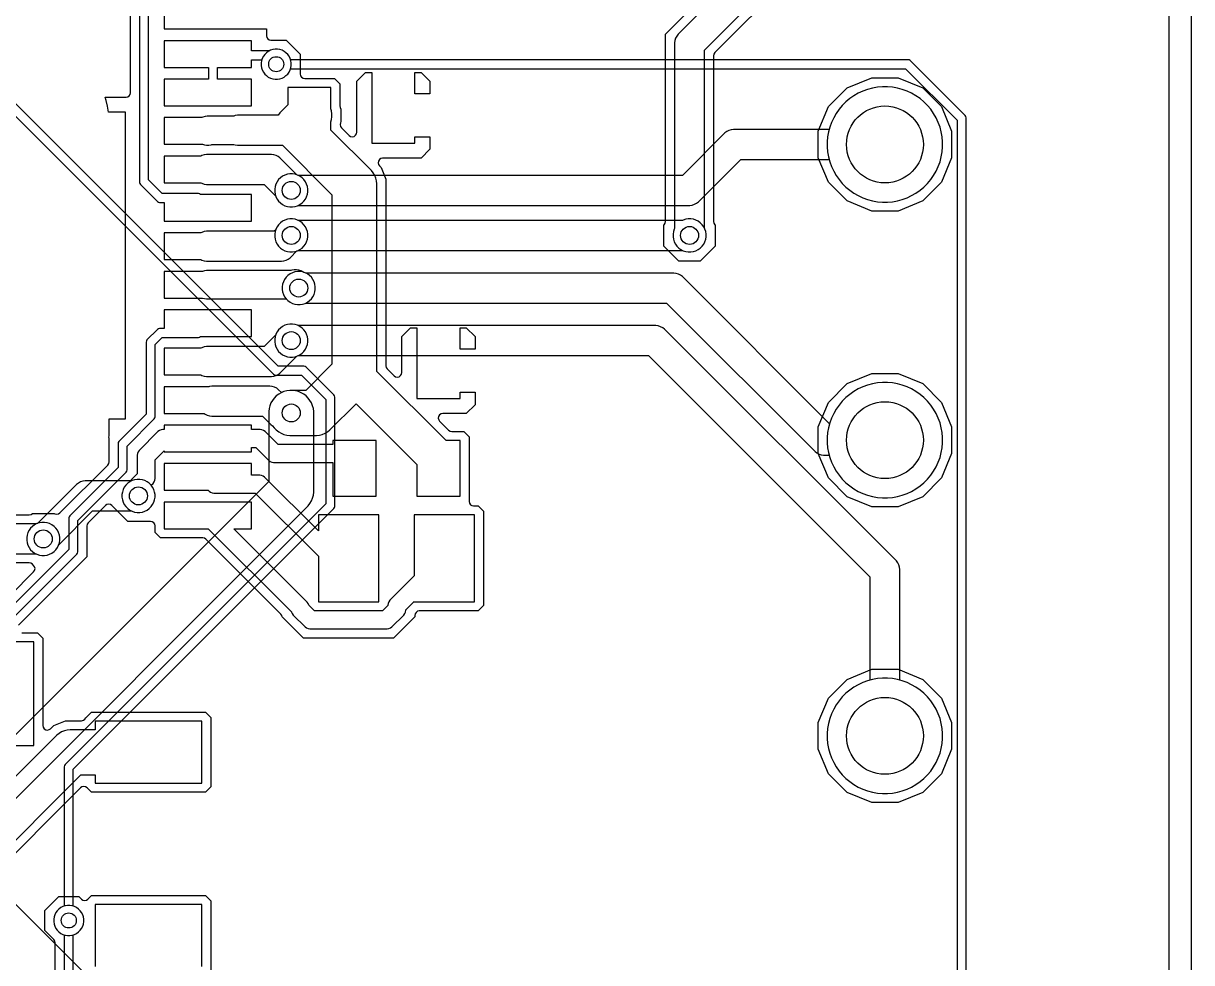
# Model space of a CAD drawing. Header units: millimetres. Extents: x 0 to 65, y 0 to 56.
# Drawn here: x 45.26 to 65, y 26.57 to 42.45 of the extents above; entities that cross this region are included whole.
import ezdxf

# ---------------------------------------------------------------- set-up
doc = ezdxf.new("R2010")
doc.units = ezdxf.units.MM

msp = doc.modelspace()

# ---------------------------------------------------------------- linework, layer by layer
at = {"layer": '16_copper'}
for points in [[(61.189, 24.984), (61.189, 40.853), (61.183, 40.873), (61.173, 40.89), (60.245, 41.819), (60.227, 41.829), (60.208, 41.834), (49.772, 41.834), (49.765, 41.855), (49.747, 41.891), (49.724, 41.923), (49.695, 41.951), (49.663, 41.975), (49.628, 41.993), (49.589, 42.005), (49.55, 42.012), (49.51, 42.012), (49.471, 42.005), (49.432, 41.993), (49.397, 41.975), (49.365, 41.951), (49.336, 41.923), (49.313, 41.891), (49.295, 41.855), (49.282, 41.817), (49.276, 41.778), (49.276, 41.738), (49.282, 41.698), (49.295, 41.66), (49.313, 41.624), (49.336, 41.592), (49.365, 41.564), (49.397, 41.54), (49.432, 41.522), (49.471, 41.51), (49.51, 41.504), (49.55, 41.504), (49.589, 41.51), (49.628, 41.522), (49.663, 41.54), (49.695, 41.564), (49.724, 41.592), (49.747, 41.624), (49.765, 41.66), (49.772, 41.681), (60.166, 41.681), (61.036, 40.812), (61.036, 25.025)], [(44.287, 41.711), (49.483, 36.515), (49.501, 36.505), (49.52, 36.5), (49.956, 36.5), (50.368, 36.087), (50.368, 34.322), (45.964, 29.917), (45.954, 29.9), (45.949, 29.88), (45.949, 27.522), (45.927, 27.515), (45.892, 27.497), (45.859, 27.473), (45.831, 27.445), (45.808, 27.413), (45.789, 27.377), (45.777, 27.339), (45.771, 27.3), (45.771, 27.26), (45.777, 27.22), (45.789, 27.182), (45.808, 27.146), (45.831, 27.114), (45.859, 27.086), (45.892, 27.062), (45.927, 27.044), (45.965, 27.032), (46.005, 27.026), (46.045, 27.026), (46.084, 27.032), (46.122, 27.044), (46.158, 27.062), (46.19, 27.086), (46.219, 27.114), (46.242, 27.146), (46.26, 27.182), (46.273, 27.22), (46.279, 27.26), (46.279, 27.3), (46.273, 27.339), (46.26, 27.377), (46.242, 27.413), (46.219, 27.445), (46.19, 27.473), (46.158, 27.497), (46.122, 27.515), (46.101, 27.522), (46.101, 29.839), (50.505, 34.243), (50.515, 34.261), (50.521, 34.28), (50.521, 36.129), (50.515, 36.148), (50.505, 36.166), (50.034, 36.637), (50.017, 36.647), (49.997, 36.652), (49.562, 36.652), (44.425, 41.789)], [(51.087, 21.588), (44.227, 28.448), (50.071, 34.292), (50.101, 34.332), (50.126, 34.375), (50.146, 34.421), (50.158, 34.47), (50.165, 34.519), (50.165, 35.886), (50.158, 35.935), (50.146, 35.984), (50.126, 36.03), (50.101, 36.073), (50.071, 36.113), (50.036, 36.148), (49.996, 36.178), (49.953, 36.203), (49.907, 36.222), (49.858, 36.235), (49.809, 36.242), (49.759, 36.242), (49.71, 36.235), (49.661, 36.222), (49.615, 36.203), (49.572, 36.178), (49.532, 36.148), (49.497, 36.113), (49.467, 36.073), (49.442, 36.03), (49.422, 35.984), (49.41, 35.935), (49.403, 35.886), (49.403, 34.702), (43.401, 28.7)]]:
    msp.add_lwpolyline(points, dxfattribs=at)
for points in [[(56.598, 39.389), (56.633, 39.407), (56.665, 39.43), (57.382, 40.147), (58.876, 40.147), (58.886, 40.108), (58.915, 40.028), (58.951, 39.95), (58.994, 39.877), (59.043, 39.807), (59.097, 39.742), (59.158, 39.681), (59.223, 39.627), (59.293, 39.578), (59.366, 39.535), (59.444, 39.499), (59.524, 39.47), (59.606, 39.448), (59.69, 39.433), (59.774, 39.426), (59.86, 39.426), (59.944, 39.433), (60.028, 39.448), (60.11, 39.47), (60.19, 39.499), (60.268, 39.535), (60.341, 39.578), (60.411, 39.627), (60.476, 39.681), (60.537, 39.742), (60.591, 39.807), (60.64, 39.877), (60.683, 39.95), (60.719, 40.028), (60.748, 40.108), (60.77, 40.19), (60.785, 40.274), (60.792, 40.358), (60.792, 40.444), (60.785, 40.528), (60.77, 40.612), (60.748, 40.694), (60.719, 40.774), (60.683, 40.852), (60.64, 40.925), (60.591, 40.995), (60.537, 41.06), (60.476, 41.121), (60.411, 41.175), (60.341, 41.224), (60.268, 41.267), (60.19, 41.303), (60.11, 41.332), (60.028, 41.354), (59.944, 41.369), (59.86, 41.376), (59.774, 41.376), (59.69, 41.369), (59.606, 41.354), (59.524, 41.332), (59.444, 41.303), (59.366, 41.267), (59.293, 41.224), (59.223, 41.175), (59.158, 41.121), (59.097, 41.06), (59.043, 40.995), (58.994, 40.925), (58.951, 40.852), (58.915, 40.774), (58.886, 40.694), (58.876, 40.655), (57.257, 40.655), (57.218, 40.649), (57.179, 40.636), (57.144, 40.618), (57.112, 40.595), (56.395, 39.878), (49.901, 39.878), (49.891, 39.883), (49.849, 39.897), (49.806, 39.903), (49.762, 39.903), (49.719, 39.897), (49.677, 39.883), (49.638, 39.863), (49.602, 39.837), (49.571, 39.806), (49.545, 39.77), (49.525, 39.731), (49.511, 39.689), (49.505, 39.646), (49.505, 39.602), (49.511, 39.559), (49.525, 39.517), (49.545, 39.478), (49.571, 39.442), (49.602, 39.411), (49.638, 39.385), (49.677, 39.365), (49.719, 39.351), (49.762, 39.345), (49.806, 39.345), (49.849, 39.351), (49.891, 39.365), (49.901, 39.37), (56.52, 39.37), (56.559, 39.376)], [(49.849, 38.589), (49.891, 38.603), (49.901, 38.608), (56.398, 38.608), (56.408, 38.603), (56.45, 38.589), (56.493, 38.583), (56.537, 38.583), (56.58, 38.589), (56.622, 38.603), (56.661, 38.623), (56.697, 38.649), (56.728, 38.68), (56.754, 38.716), (56.774, 38.755), (56.788, 38.797), (56.794, 38.84), (56.794, 38.884), (56.788, 38.927), (56.774, 38.969), (56.754, 39.008), (56.728, 39.044), (56.697, 39.075), (56.661, 39.101), (56.622, 39.121), (56.58, 39.135), (56.537, 39.141), (56.493, 39.141), (56.45, 39.135), (56.408, 39.121), (56.398, 39.116), (49.901, 39.116), (49.891, 39.121), (49.849, 39.135), (49.806, 39.141), (49.762, 39.141), (49.719, 39.135), (49.677, 39.121), (49.638, 39.101), (49.602, 39.075), (49.571, 39.044), (49.545, 39.008), (49.525, 38.969), (49.511, 38.927), (49.505, 38.884), (49.505, 38.84), (49.511, 38.797), (49.525, 38.755), (49.545, 38.716), (49.571, 38.68), (49.602, 38.649), (49.638, 38.623), (49.677, 38.603), (49.719, 38.589), (49.762, 38.583), (49.806, 38.583)], [(56.362, 38.19), (56.327, 38.208), (56.288, 38.221), (56.249, 38.227), (50.028, 38.227), (50.018, 38.232), (49.976, 38.246), (49.933, 38.252), (49.889, 38.252), (49.846, 38.246), (49.804, 38.232), (49.765, 38.212), (49.729, 38.186), (49.698, 38.155), (49.672, 38.119), (49.652, 38.08), (49.638, 38.038), (49.632, 37.995), (49.632, 37.951), (49.638, 37.908), (49.652, 37.866), (49.672, 37.827), (49.698, 37.791), (49.729, 37.76), (49.765, 37.734), (49.804, 37.714), (49.846, 37.7), (49.889, 37.694), (49.933, 37.694), (49.976, 37.7), (50.018, 37.714), (50.028, 37.719), (56.124, 37.719), (58.636, 35.207), (58.668, 35.184), (58.703, 35.166), (58.742, 35.153), (58.781, 35.147), (58.876, 35.147), (58.886, 35.108), (58.915, 35.028), (58.951, 34.95), (58.994, 34.877), (59.043, 34.807), (59.097, 34.742), (59.158, 34.681), (59.223, 34.627), (59.293, 34.578), (59.366, 34.535), (59.444, 34.499), (59.524, 34.47), (59.606, 34.448), (59.69, 34.433), (59.774, 34.426), (59.86, 34.426), (59.944, 34.433), (60.028, 34.448), (60.11, 34.47), (60.19, 34.499), (60.268, 34.535), (60.341, 34.578), (60.411, 34.627), (60.476, 34.681), (60.537, 34.742), (60.591, 34.807), (60.64, 34.877), (60.683, 34.95), (60.719, 35.028), (60.748, 35.108), (60.77, 35.19), (60.785, 35.274), (60.792, 35.358), (60.792, 35.444), (60.785, 35.528), (60.77, 35.612), (60.748, 35.694), (60.719, 35.774), (60.683, 35.852), (60.64, 35.925), (60.591, 35.995), (60.537, 36.06), (60.476, 36.121), (60.411, 36.175), (60.341, 36.224), (60.268, 36.267), (60.19, 36.303), (60.11, 36.332), (60.028, 36.354), (59.944, 36.369), (59.86, 36.376), (59.774, 36.376), (59.69, 36.369), (59.606, 36.354), (59.524, 36.332), (59.444, 36.303), (59.366, 36.267), (59.293, 36.224), (59.223, 36.175), (59.158, 36.121), (59.097, 36.06), (59.043, 35.995), (58.994, 35.925), (58.951, 35.852), (58.915, 35.774), (58.886, 35.694), (58.882, 35.679), (56.394, 38.167)], [(60.065, 33.254), (60.052, 33.293), (60.034, 33.328), (60.011, 33.36), (56.093, 37.278), (56.061, 37.301), (56.026, 37.319), (55.987, 37.332), (55.948, 37.338), (49.901, 37.338), (49.891, 37.343), (49.849, 37.357), (49.806, 37.363), (49.762, 37.363), (49.719, 37.357), (49.677, 37.343), (49.638, 37.323), (49.602, 37.297), (49.571, 37.266), (49.545, 37.23), (49.525, 37.191), (49.511, 37.149), (49.505, 37.106), (49.505, 37.062), (49.511, 37.019), (49.525, 36.977), (49.545, 36.938), (49.571, 36.902), (49.602, 36.871), (49.638, 36.845), (49.677, 36.825), (49.719, 36.811), (49.762, 36.805), (49.806, 36.805), (49.849, 36.811), (49.891, 36.825), (49.901, 36.83), (55.823, 36.83), (59.563, 33.09), (59.563, 31.342), (59.524, 31.332), (59.444, 31.303), (59.366, 31.267), (59.293, 31.224), (59.223, 31.175), (59.158, 31.121), (59.097, 31.06), (59.043, 30.995), (58.994, 30.925), (58.951, 30.852), (58.915, 30.774), (58.886, 30.694), (58.864, 30.612), (58.849, 30.528), (58.842, 30.444), (58.842, 30.358), (58.849, 30.274), (58.864, 30.19), (58.886, 30.108), (58.915, 30.028), (58.951, 29.95), (58.994, 29.877), (59.043, 29.807), (59.097, 29.742), (59.158, 29.681), (59.223, 29.627), (59.293, 29.578), (59.366, 29.535), (59.444, 29.499), (59.524, 29.47), (59.606, 29.448), (59.69, 29.433), (59.774, 29.426), (59.86, 29.426), (59.944, 29.433), (60.028, 29.448), (60.11, 29.47), (60.19, 29.499), (60.268, 29.535), (60.341, 29.578), (60.411, 29.627), (60.476, 29.681), (60.537, 29.742), (60.591, 29.807), (60.64, 29.877), (60.683, 29.95), (60.719, 30.028), (60.748, 30.108), (60.77, 30.19), (60.785, 30.274), (60.792, 30.358), (60.792, 30.444), (60.785, 30.528), (60.77, 30.612), (60.748, 30.694), (60.719, 30.774), (60.683, 30.852), (60.64, 30.925), (60.591, 30.995), (60.537, 31.06), (60.476, 31.121), (60.411, 31.175), (60.341, 31.224), (60.268, 31.267), (60.19, 31.303), (60.11, 31.332), (60.071, 31.342), (60.071, 33.215)], [(45.658, 33.459), (45.7, 33.472), (45.739, 33.492), (45.775, 33.518), (45.806, 33.549), (45.832, 33.585), (45.852, 33.624), (45.855, 33.634), (46.426, 34.205), (47.085, 34.205), (47.095, 34.2), (47.137, 34.186), (47.18, 34.179), (47.224, 34.179), (47.268, 34.186), (47.31, 34.2), (47.349, 34.22), (47.384, 34.245), (47.416, 34.277), (47.441, 34.312), (47.461, 34.351), (47.475, 34.393), (47.482, 34.437), (47.482, 34.481), (47.475, 34.524), (47.461, 34.566), (47.441, 34.605), (47.416, 34.641), (47.384, 34.672), (47.349, 34.698), (47.31, 34.718), (47.268, 34.731), (47.224, 34.738), (47.18, 34.738), (47.137, 34.731), (47.095, 34.718), (47.085, 34.713), (46.3, 34.713), (46.261, 34.706), (46.223, 34.694), (46.187, 34.676), (46.155, 34.652), (45.496, 33.993), (45.486, 33.99), (45.447, 33.97), (45.411, 33.944), (45.38, 33.913), (45.354, 33.878), (45.334, 33.838), (45.32, 33.797), (45.314, 33.753), (45.314, 33.709), (45.32, 33.666), (45.334, 33.624), (45.354, 33.585), (45.38, 33.549), (45.411, 33.518), (45.447, 33.492), (45.486, 33.472), (45.528, 33.459), (45.571, 33.452), (45.615, 33.452)]]:
    msp.add_lwpolyline(points, close=True, dxfattribs=at)
at = {"layer": '1_copper'}
for points in [[(64.619, 3), (64.619, 53), (64.618, 53.012), (64.494, 53.798), (64.486, 53.82), (64.125, 54.529), (64.111, 54.549), (63.549, 55.111), (63.529, 55.125), (62.82, 55.486), (62.798, 55.494), (62.012, 55.618), (62, 55.619), (40.695, 55.619)], [(59.325, 44.334), (56.944, 41.953), (56.927, 41.928), (56.921, 41.899), (56.921, 39.098), (56.927, 39.068), (56.944, 39.044), (56.947, 39.041), (56.947, 38.683), (56.694, 38.43), (56.336, 38.43), (56.083, 38.683), (56.083, 39.041), (56.086, 39.044), (56.103, 39.069), (56.109, 39.098), (56.109, 42.267), (58.75, 44.909)], [(58.972, 44.915), (56.321, 42.264), (56.298, 42.232), (56.28, 42.197), (56.267, 42.158), (56.261, 42.119), (56.261, 38.979), (56.256, 38.969), (56.242, 38.927), (56.236, 38.884), (56.236, 38.84), (56.242, 38.797), (56.256, 38.755), (56.276, 38.716), (56.302, 38.68), (56.333, 38.649), (56.369, 38.623), (56.408, 38.603), (56.45, 38.589), (56.493, 38.583), (56.537, 38.583), (56.58, 38.589), (56.622, 38.603), (56.661, 38.623), (56.697, 38.649), (56.728, 38.68), (56.754, 38.716), (56.774, 38.755), (56.788, 38.797), (56.794, 38.84), (56.794, 38.884), (56.788, 38.927), (56.774, 38.969), (56.769, 38.979), (56.769, 41.994), (59.331, 44.556)], [(44.23, 34.138), (45.357, 34.138), (45.387, 34.144), (45.411, 34.16), (45.414, 34.163), (45.776, 34.163), (45.79, 34.154), (45.82, 34.148), (45.849, 34.154), (45.872, 34.17), (46.683, 34.981), (46.699, 35.006), (46.705, 35.034), (46.705, 35.434), (46.702, 35.446), (46.705, 35.479), (46.705, 35.764), (46.985, 35.764), (46.985, 40.944), (46.697, 40.944), (46.697, 40.947), (46.681, 41.046), (46.658, 41.143), (46.64, 41.198), (46.992, 41.198), (47.022, 41.204), (47.047, 41.221), (47.063, 41.247), (47.068, 41.274), (47.068, 43.727)], [(47.635, 42.804), (47.635, 42.354), (49.364, 42.354), (49.364, 42.24), (49.37, 42.21), (49.388, 42.185), (49.413, 42.169), (49.441, 42.164), (49.698, 42.164), (49.936, 41.926), (49.936, 41.593), (49.942, 41.563), (49.96, 41.538), (49.985, 41.522), (50.013, 41.516), (50.518, 41.516), (50.607, 41.427), (50.607, 41.054), (50.613, 41.025), (50.623, 41), (50.623, 40.788), (50.615, 40.767), (50.609, 40.737), (50.615, 40.707), (50.631, 40.684), (50.761, 40.554), (50.786, 40.537), (50.816, 40.532), (50.846, 40.538), (50.87, 40.556), (50.886, 40.582), (50.891, 40.608), (50.891, 41.469), (51.04, 41.618), (51.145, 41.618), (51.145, 40.424), (51.875, 40.424), (51.875, 40.529), (52.129, 40.529), (52.129, 40.319), (51.98, 40.17), (51.329, 40.17), (51.299, 40.164), (51.274, 40.147), (51.258, 40.121), (51.253, 40.091), (51.26, 40.062), (51.275, 40.04), (51.304, 40.011), (51.385, 39.815), (51.385, 36.659), (51.391, 36.629), (51.408, 36.605), (51.523, 36.49), (51.548, 36.473), (51.578, 36.468), (51.608, 36.474), (51.632, 36.492), (51.648, 36.518), (51.653, 36.544), (51.653, 37.151), (51.802, 37.3), (51.907, 37.3), (51.907, 36.106), (52.637, 36.106), (52.637, 36.211), (52.891, 36.211), (52.891, 36.001), (52.742, 35.852), (52.345, 35.852), (52.315, 35.846), (52.29, 35.829), (52.274, 35.803), (52.269, 35.773), (52.276, 35.744), (52.291, 35.722), (52.443, 35.57), (52.469, 35.553), (52.497, 35.547), (52.7, 35.547), (52.789, 35.458), (52.789, 34.365), (52.795, 34.335), (52.813, 34.31), (52.838, 34.294), (52.866, 34.288), (52.945, 34.288), (53.034, 34.199), (53.034, 32.603), (52.945, 32.514), (51.948, 32.514), (51.918, 32.508), (51.893, 32.49), (51.877, 32.465), (51.872, 32.437), (51.872, 32.413), (51.515, 32.056), (49.989, 32.056), (49.631, 32.415), (49.626, 32.437), (49.61, 32.461), (48.342, 33.729), (48.316, 33.746), (48.288, 33.752), (47.572, 33.752), (47.483, 33.841), (47.483, 33.951), (47.477, 33.98), (47.46, 34.005), (47.434, 34.022), (47.407, 34.027), (47.024, 34.027), (46.753, 34.297), (46.728, 34.314), (46.698, 34.319), (46.669, 34.313), (46.646, 34.297), (46.352, 34.003), (46.335, 33.978), (46.33, 33.949), (46.33, 33.426), (45.176, 32.272)], [(44.96, 32.272), (46.162, 33.474), (46.172, 33.491), (46.177, 33.511), (46.177, 34.044), (46.994, 34.861), (47.005, 34.879), (47.01, 34.898), (47.01, 35.301), (47.468, 35.759), (47.478, 35.777), (47.483, 35.796), (47.483, 37.017), (47.601, 37.135), (48.216, 37.135), (48.235, 37.141), (48.252, 37.151), (48.256, 37.154), (49.11, 37.154), (49.11, 37.604), (47.635, 37.604), (47.635, 37.288), (47.56, 37.288), (47.54, 37.283), (47.523, 37.273), (47.346, 37.095), (47.336, 37.078), (47.331, 37.059), (47.331, 35.838), (46.873, 35.38), (46.862, 35.362), (46.857, 35.343), (46.857, 34.94), (46.04, 34.122), (46.03, 34.105), (46.025, 34.086), (46.025, 33.552), (44.823, 32.351)], [(44.504, 33.477), (45.476, 33.477), (45.486, 33.472), (45.528, 33.459), (45.571, 33.452), (45.615, 33.452), (45.658, 33.459), (45.7, 33.472), (45.739, 33.492), (45.775, 33.518), (45.806, 33.549), (45.832, 33.585), (45.852, 33.624), (45.866, 33.666), (45.872, 33.709), (45.872, 33.753), (45.866, 33.797), (45.852, 33.838), (45.832, 33.878), (45.806, 33.913), (45.775, 33.944), (45.739, 33.97), (45.7, 33.99), (45.658, 34.004), (45.615, 34.011), (45.571, 34.011), (45.528, 34.004), (45.486, 33.99), (45.476, 33.985), (44.378, 33.985)], [(44.655, 32.398), (45.431, 33.174), (45.448, 33.2), (45.454, 33.23), (45.447, 33.259), (45.431, 33.282), (45.411, 33.302), (45.386, 33.319), (45.357, 33.325), (44.598, 33.325)], [(44.334, 30.24), (45.434, 30.24), (45.434, 31.99), (44.96, 31.99)], [(45.23, 32.142), (45.497, 32.142), (45.586, 32.053), (45.586, 30.576), (45.592, 30.547), (45.61, 30.522), (45.635, 30.505), (45.665, 30.5), (45.695, 30.507), (45.716, 30.522), (45.771, 30.577), (45.967, 30.658), (46.242, 30.658), (46.272, 30.664), (46.297, 30.682), (46.313, 30.707), (46.314, 30.708), (46.408, 30.802), (48.334, 30.802), (48.423, 30.713), (48.423, 29.537), (48.334, 29.448), (46.408, 29.448), (46.333, 29.523), (46.308, 29.539), (46.278, 29.545), (46.248, 29.538), (46.225, 29.523), (44.687, 27.984)], [(44.637, 28.15), (46.231, 29.744), (46.471, 29.744), (46.471, 29.6), (48.271, 29.6), (48.271, 30.65), (46.471, 30.65), (46.471, 30.506), (46.048, 30.506), (45.999, 30.499), (45.951, 30.487), (45.904, 30.467), (45.861, 30.442), (45.822, 30.412), (44.227, 28.818)], [(45.796, 23.139), (45.796, 26.902), (45.79, 26.932), (45.774, 26.956), (45.618, 27.111), (45.618, 27.448), (45.856, 27.686), (46.193, 27.686), (46.238, 27.641), (46.264, 27.624), (46.294, 27.618), (46.323, 27.625), (46.346, 27.641), (46.408, 27.702), (48.334, 27.702), (48.423, 27.613), (48.423, 26.435)], [(46.101, 23.002), (46.101, 27.037), (46.122, 27.044), (46.158, 27.062), (46.19, 27.086), (46.219, 27.114), (46.242, 27.146), (46.26, 27.182), (46.273, 27.22), (46.279, 27.26), (46.279, 27.3), (46.273, 27.339), (46.26, 27.377), (46.242, 27.413), (46.219, 27.445), (46.19, 27.473), (46.158, 27.497), (46.122, 27.515), (46.084, 27.527), (46.045, 27.534), (46.005, 27.534), (45.965, 27.527), (45.927, 27.515), (45.892, 27.497), (45.859, 27.473), (45.831, 27.445), (45.808, 27.413), (45.789, 27.377), (45.777, 27.339), (45.771, 27.3), (45.771, 27.26), (45.777, 27.22), (45.789, 27.182), (45.808, 27.146), (45.831, 27.114), (45.859, 27.086), (45.892, 27.062), (45.927, 27.044), (45.949, 27.037), (45.949, 23.044)], [(48.271, 26.5), (48.271, 27.55), (46.471, 27.55), (46.471, 26.5)]]:
    msp.add_lwpolyline(points, dxfattribs=at)
for points in [[(47.373, 39.801), (47.373, 43.956), (47.847, 43.956), (47.847, 45.706), (46.747, 45.706), (46.747, 43.956), (47.221, 43.956), (47.221, 39.759), (47.226, 39.74), (47.236, 39.722), (47.523, 39.435), (47.54, 39.425), (47.56, 39.42), (47.635, 39.42), (47.635, 39.104), (49.11, 39.104), (49.11, 39.554), (48.256, 39.554), (48.252, 39.557), (48.235, 39.567), (48.216, 39.573), (47.601, 39.573)], [(49.11, 42.154), (47.635, 42.154), (47.635, 41.704), (48.387, 41.704), (48.387, 41.504), (47.635, 41.504), (47.635, 41.054), (49.11, 41.054), (49.11, 41.504), (48.539, 41.504), (48.539, 41.704), (49.11, 41.704), (49.11, 41.834), (49.288, 41.834), (49.282, 41.817), (49.276, 41.778), (49.276, 41.738), (49.282, 41.698), (49.295, 41.66), (49.313, 41.624), (49.336, 41.592), (49.365, 41.564), (49.397, 41.54), (49.432, 41.522), (49.471, 41.51), (49.51, 41.504), (49.55, 41.504), (49.589, 41.51), (49.628, 41.522), (49.663, 41.54), (49.695, 41.564), (49.724, 41.592), (49.747, 41.624), (49.765, 41.66), (49.778, 41.698), (49.784, 41.738), (49.784, 41.778), (49.778, 41.817), (49.765, 41.855), (49.747, 41.891), (49.724, 41.923), (49.695, 41.951), (49.663, 41.975), (49.628, 41.993), (49.589, 42.005), (49.55, 42.012), (49.51, 42.012), (49.471, 42.005), (49.432, 41.993), (49.408, 41.98), (49.407, 41.981), (49.388, 41.986), (49.11, 41.986)], [(51.98, 41.618), (52.129, 41.469), (52.129, 41.259), (51.875, 41.259), (51.875, 41.618)], [(59.593, 39.274), (59.178, 39.445), (58.861, 39.762), (58.69, 40.177), (58.69, 40.625), (58.861, 41.04), (59.178, 41.357), (59.593, 41.528), (60.041, 41.528), (60.456, 41.357), (60.773, 41.04), (60.944, 40.625), (60.944, 40.177), (60.773, 39.762), (60.456, 39.445), (60.041, 39.274)], [(51.226, 39.783), (51.214, 39.831), (51.194, 39.878), (51.169, 39.921), (51.139, 39.96), (50.455, 40.644), (50.455, 40.784), (50.464, 40.82), (50.471, 40.869), (50.471, 40.919), (50.464, 40.968), (50.455, 41.004), (50.455, 41.364), (49.725, 41.364), (49.725, 41.068), (49.591, 40.934), (49.561, 40.894), (49.561, 40.894), (48.875, 40.894), (48.836, 40.888), (48.816, 40.881), (48.365, 40.881), (48.327, 40.875), (48.291, 40.864), (48.272, 40.854), (47.635, 40.854), (47.635, 40.404), (48.285, 40.404), (48.316, 40.394), (48.354, 40.388), (48.392, 40.388), (48.429, 40.394), (48.445, 40.399), (48.816, 40.399), (48.836, 40.392), (48.875, 40.386), (49.636, 40.386), (50.471, 39.551), (50.471, 36.684), (50.029, 36.242), (49.759, 36.242), (49.71, 36.235), (49.661, 36.222), (49.619, 36.205), (49.57, 36.254), (49.538, 36.278), (49.502, 36.296), (49.464, 36.308), (49.425, 36.314), (48.443, 36.314), (48.404, 36.308), (48.391, 36.304), (47.635, 36.304), (47.635, 35.854), (48.315, 35.854), (48.33, 35.843), (48.366, 35.825), (48.404, 35.813), (48.443, 35.806), (49.3, 35.806), (49.439, 35.667), (49.469, 35.645), (49.497, 35.609), (49.532, 35.574), (49.572, 35.543), (49.615, 35.518), (49.661, 35.499), (49.71, 35.486), (49.759, 35.48), (50.211, 35.48), (50.261, 35.486), (50.309, 35.499), (50.355, 35.518), (50.399, 35.543), (50.438, 35.574), (50.882, 36.018), (51.907, 34.992), (51.907, 34.455), (52.637, 34.455), (52.637, 35.395), (52.402, 35.395), (51.233, 36.564), (51.233, 39.734)], [(59.944, 39.433), (60.028, 39.448), (60.11, 39.47), (60.19, 39.499), (60.268, 39.535), (60.341, 39.578), (60.411, 39.627), (60.476, 39.681), (60.537, 39.742), (60.591, 39.807), (60.64, 39.877), (60.683, 39.95), (60.719, 40.028), (60.748, 40.108), (60.77, 40.19), (60.785, 40.274), (60.792, 40.358), (60.792, 40.444), (60.785, 40.528), (60.77, 40.612), (60.748, 40.694), (60.719, 40.774), (60.683, 40.852), (60.64, 40.925), (60.591, 40.995), (60.537, 41.06), (60.476, 41.121), (60.411, 41.175), (60.341, 41.224), (60.268, 41.267), (60.19, 41.303), (60.11, 41.332), (60.028, 41.354), (59.944, 41.369), (59.86, 41.376), (59.774, 41.376), (59.69, 41.369), (59.606, 41.354), (59.524, 41.332), (59.444, 41.303), (59.366, 41.267), (59.293, 41.224), (59.223, 41.175), (59.158, 41.121), (59.097, 41.06), (59.043, 40.995), (58.994, 40.925), (58.951, 40.852), (58.915, 40.774), (58.886, 40.694), (58.864, 40.612), (58.849, 40.528), (58.842, 40.444), (58.842, 40.358), (58.849, 40.274), (58.864, 40.19), (58.886, 40.108), (58.915, 40.028), (58.951, 39.95), (58.994, 39.877), (59.043, 39.807), (59.097, 39.742), (59.158, 39.681), (59.223, 39.627), (59.293, 39.578), (59.366, 39.535), (59.444, 39.499), (59.524, 39.47), (59.606, 39.448), (59.69, 39.433), (59.774, 39.426), (59.86, 39.426)], [(49.562, 40.196), (49.527, 40.214), (49.488, 40.227), (49.449, 40.233), (48.353, 40.233), (48.313, 40.227), (48.275, 40.214), (48.255, 40.204), (47.635, 40.204), (47.635, 39.754), (48.255, 39.754), (48.275, 39.744), (48.313, 39.731), (48.353, 39.725), (49.324, 39.725), (49.522, 39.527), (49.525, 39.517), (49.545, 39.478), (49.571, 39.442), (49.602, 39.411), (49.638, 39.385), (49.677, 39.365), (49.719, 39.351), (49.762, 39.345), (49.806, 39.345), (49.849, 39.351), (49.891, 39.365), (49.93, 39.385), (49.966, 39.411), (49.997, 39.442), (50.023, 39.478), (50.043, 39.517), (50.057, 39.559), (50.063, 39.602), (50.063, 39.646), (50.057, 39.689), (50.043, 39.731), (50.023, 39.77), (49.997, 39.806), (49.966, 39.837), (49.93, 39.863), (49.891, 39.883), (49.881, 39.886), (49.594, 40.173)], [(49.66, 38.431), (49.699, 38.444), (49.734, 38.462), (49.766, 38.485), (49.881, 38.6), (49.891, 38.603), (49.93, 38.623), (49.966, 38.649), (49.997, 38.68), (50.023, 38.716), (50.043, 38.755), (50.057, 38.797), (50.063, 38.84), (50.063, 38.884), (50.057, 38.927), (50.043, 38.969), (50.023, 39.008), (49.997, 39.044), (49.966, 39.075), (49.93, 39.101), (49.891, 39.121), (49.849, 39.135), (49.806, 39.141), (49.762, 39.141), (49.719, 39.135), (49.677, 39.121), (49.638, 39.101), (49.602, 39.075), (49.571, 39.044), (49.545, 39.008), (49.525, 38.969), (49.522, 38.959), (49.496, 38.933), (48.353, 38.933), (48.313, 38.927), (48.275, 38.914), (48.255, 38.904), (47.635, 38.904), (47.635, 38.454), (48.255, 38.454), (48.275, 38.444), (48.313, 38.431), (48.353, 38.425), (49.621, 38.425)], [(49.976, 37.7), (50.018, 37.714), (50.057, 37.734), (50.093, 37.76), (50.124, 37.791), (50.15, 37.827), (50.17, 37.866), (50.184, 37.908), (50.19, 37.951), (50.19, 37.995), (50.184, 38.038), (50.17, 38.08), (50.15, 38.119), (50.124, 38.155), (50.093, 38.186), (50.057, 38.212), (50.018, 38.232), (49.999, 38.238), (49.988, 38.246), (49.953, 38.264), (49.914, 38.277), (49.875, 38.283), (49.835, 38.283), (49.796, 38.277), (49.776, 38.27), (48.354, 38.27), (48.316, 38.264), (48.285, 38.254), (47.635, 38.254), (47.635, 37.804), (48.285, 37.804), (48.316, 37.794), (48.354, 37.788), (49.701, 37.788), (49.729, 37.76), (49.765, 37.734), (49.804, 37.714), (49.846, 37.7), (49.889, 37.694), (49.933, 37.694)], [(49.488, 36.481), (49.527, 36.494), (49.562, 36.512), (49.594, 36.535), (49.881, 36.822), (49.891, 36.825), (49.93, 36.845), (49.966, 36.871), (49.997, 36.902), (50.023, 36.938), (50.043, 36.977), (50.057, 37.019), (50.063, 37.062), (50.063, 37.106), (50.057, 37.149), (50.043, 37.191), (50.023, 37.23), (49.997, 37.266), (49.966, 37.297), (49.93, 37.323), (49.891, 37.343), (49.849, 37.357), (49.806, 37.363), (49.762, 37.363), (49.719, 37.357), (49.677, 37.343), (49.638, 37.323), (49.602, 37.297), (49.571, 37.266), (49.545, 37.23), (49.525, 37.191), (49.522, 37.181), (49.324, 36.983), (48.353, 36.983), (48.313, 36.977), (48.275, 36.964), (48.255, 36.954), (47.635, 36.954), (47.635, 36.504), (48.255, 36.504), (48.275, 36.494), (48.313, 36.481), (48.353, 36.475), (49.449, 36.475)], [(52.742, 37.3), (52.891, 37.151), (52.891, 36.941), (52.637, 36.941), (52.637, 37.3)], [(59.593, 34.274), (59.178, 34.445), (58.861, 34.762), (58.69, 35.177), (58.69, 35.625), (58.861, 36.04), (59.178, 36.357), (59.593, 36.528), (60.041, 36.528), (60.456, 36.357), (60.773, 36.04), (60.944, 35.625), (60.944, 35.177), (60.773, 34.762), (60.456, 34.445), (60.041, 34.274)], [(59.944, 34.433), (60.028, 34.448), (60.11, 34.47), (60.19, 34.499), (60.268, 34.535), (60.341, 34.578), (60.411, 34.627), (60.476, 34.681), (60.537, 34.742), (60.591, 34.807), (60.64, 34.877), (60.683, 34.95), (60.719, 35.028), (60.748, 35.108), (60.77, 35.19), (60.785, 35.274), (60.792, 35.358), (60.792, 35.444), (60.785, 35.528), (60.77, 35.612), (60.748, 35.694), (60.719, 35.774), (60.683, 35.852), (60.64, 35.925), (60.591, 35.995), (60.537, 36.06), (60.476, 36.121), (60.411, 36.175), (60.341, 36.224), (60.268, 36.267), (60.19, 36.303), (60.11, 36.332), (60.028, 36.354), (59.944, 36.369), (59.86, 36.376), (59.774, 36.376), (59.69, 36.369), (59.606, 36.354), (59.524, 36.332), (59.444, 36.303), (59.366, 36.267), (59.293, 36.224), (59.223, 36.175), (59.158, 36.121), (59.097, 36.06), (59.043, 35.995), (58.994, 35.925), (58.951, 35.852), (58.915, 35.774), (58.886, 35.694), (58.864, 35.612), (58.849, 35.528), (58.842, 35.444), (58.842, 35.358), (58.849, 35.274), (58.864, 35.19), (58.886, 35.108), (58.915, 35.028), (58.951, 34.95), (58.994, 34.877), (59.043, 34.807), (59.097, 34.742), (59.158, 34.681), (59.223, 34.627), (59.293, 34.578), (59.366, 34.535), (59.444, 34.499), (59.524, 34.47), (59.606, 34.448), (59.69, 34.433), (59.774, 34.426), (59.86, 34.426)], [(47.466, 34.694), (47.477, 34.722), (47.483, 34.751), (47.483, 35.067), (47.635, 35.22), (47.635, 35.204), (49.11, 35.204), (49.11, 35.277), (49.183, 35.277), (49.403, 35.057), (49.428, 35.04), (49.455, 35.028), (49.485, 35.023), (50.487, 35.023), (50.487, 34.455), (51.217, 34.455), (51.217, 35.395), (50.487, 35.395), (50.487, 35.327), (49.563, 35.327), (49.343, 35.547), (49.318, 35.564), (49.29, 35.576), (49.261, 35.581), (49.11, 35.581), (49.11, 35.654), (47.635, 35.654), (47.635, 35.581), (47.614, 35.581), (47.585, 35.576), (47.557, 35.564), (47.532, 35.547), (47.212, 35.227), (47.196, 35.202), (47.184, 35.175), (47.178, 35.145), (47.178, 34.83), (47.084, 34.735), (47.067, 34.71), (47.064, 34.701), (47.056, 34.698), (47.02, 34.672), (46.989, 34.641), (46.963, 34.605), (46.943, 34.566), (46.93, 34.524), (46.923, 34.481), (46.923, 34.437), (46.93, 34.393), (46.943, 34.351), (46.963, 34.312), (46.989, 34.277), (47.02, 34.245), (47.056, 34.22), (47.095, 34.2), (47.137, 34.186), (47.18, 34.179), (47.224, 34.179), (47.268, 34.186), (47.31, 34.2), (47.349, 34.22), (47.384, 34.245), (47.416, 34.277), (47.441, 34.312), (47.461, 34.351), (47.475, 34.393), (47.482, 34.437), (47.482, 34.481), (47.475, 34.524), (47.461, 34.566), (47.441, 34.605), (47.418, 34.638), (47.449, 34.669)], [(49.309, 34.794), (49.281, 34.805), (49.252, 34.811), (49.11, 34.811), (49.11, 35.004), (47.635, 35.004), (47.635, 34.554), (48.382, 34.554), (48.396, 34.54), (48.421, 34.524), (48.449, 34.512), (48.478, 34.506), (49.174, 34.506), (50.242, 33.438), (50.242, 32.666), (51.262, 32.666), (51.262, 34.136), (50.242, 34.136), (50.242, 33.869), (49.334, 34.777)], [(51.702, 32.468), (51.713, 32.495), (51.719, 32.525), (51.719, 32.533), (51.862, 32.675), (51.862, 32.666), (52.882, 32.666), (52.882, 34.136), (51.862, 34.136), (51.862, 33.107), (51.448, 32.693), (51.432, 32.668), (51.42, 32.64), (51.414, 32.611), (51.414, 32.603), (51.325, 32.514), (50.179, 32.514), (50.084, 32.609), (50.084, 32.609), (50.072, 32.637), (50.056, 32.662), (48.813, 33.904), (49.11, 33.904), (49.11, 34.354), (47.635, 34.354), (47.635, 33.904), (48.382, 33.904), (49.791, 32.496), (49.791, 32.495), (49.802, 32.468), (49.819, 32.443), (50.019, 32.243), (50.044, 32.226), (50.071, 32.215), (50.101, 32.209), (51.403, 32.209), (51.433, 32.215), (51.46, 32.226), (51.485, 32.243), (51.685, 32.443)], [(59.593, 29.274), (59.178, 29.445), (58.861, 29.762), (58.69, 30.177), (58.69, 30.625), (58.861, 31.04), (59.178, 31.357), (59.593, 31.528), (60.041, 31.528), (60.456, 31.357), (60.773, 31.04), (60.944, 30.625), (60.944, 30.177), (60.773, 29.762), (60.456, 29.445), (60.041, 29.274)], [(59.944, 29.433), (60.028, 29.448), (60.11, 29.47), (60.19, 29.499), (60.268, 29.535), (60.341, 29.578), (60.411, 29.627), (60.476, 29.681), (60.537, 29.742), (60.591, 29.807), (60.64, 29.877), (60.683, 29.95), (60.719, 30.028), (60.748, 30.108), (60.77, 30.19), (60.785, 30.274), (60.792, 30.358), (60.792, 30.444), (60.785, 30.528), (60.77, 30.612), (60.748, 30.694), (60.719, 30.774), (60.683, 30.852), (60.64, 30.925), (60.591, 30.995), (60.537, 31.06), (60.476, 31.121), (60.411, 31.175), (60.341, 31.224), (60.268, 31.267), (60.19, 31.303), (60.11, 31.332), (60.028, 31.354), (59.944, 31.369), (59.86, 31.376), (59.774, 31.376), (59.69, 31.369), (59.606, 31.354), (59.524, 31.332), (59.444, 31.303), (59.366, 31.267), (59.293, 31.224), (59.223, 31.175), (59.158, 31.121), (59.097, 31.06), (59.043, 30.995), (58.994, 30.925), (58.951, 30.852), (58.915, 30.774), (58.886, 30.694), (58.864, 30.612), (58.849, 30.528), (58.842, 30.444), (58.842, 30.358), (58.849, 30.274), (58.864, 30.19), (58.886, 30.108), (58.915, 30.028), (58.951, 29.95), (58.994, 29.877), (59.043, 29.807), (59.097, 29.742), (59.158, 29.681), (59.223, 29.627), (59.293, 29.578), (59.366, 29.535), (59.444, 29.499), (59.524, 29.47), (59.606, 29.448), (59.69, 29.433), (59.774, 29.426), (59.86, 29.426)]]:
    msp.add_lwpolyline(points, close=True, dxfattribs=at)
at = {"layer": 'drills_PTH'}
for centre in [(59.817, 40.401), (59.817, 35.401), (59.817, 30.401)]:
    msp.add_circle(centre, 0.65, dxfattribs=at)
at = {"layer": 'drills_via_1_16'}
for centre, radius in [((49.53, 41.758), 0.127), ((49.784, 39.624), 0.152), ((49.784, 38.862), 0.152), ((56.515, 38.862), 0.152), ((49.911, 37.973), 0.152), ((49.784, 37.084), 0.152), ((49.784, 35.861), 0.152), ((47.202, 34.459), 0.152), ((45.593, 33.731), 0.152), ((46.025, 27.28), 0.127)]:
    msp.add_circle(centre, radius, dxfattribs=at)
at = {"layer": 'outline'}
msp.add_lwpolyline([(65, 3), (65, 53), (64.989, 53.261), (64.954, 53.521), (64.898, 53.776), (64.819, 54.026), (64.719, 54.268), (64.598, 54.5), (64.457, 54.721), (64.298, 54.928), (64.121, 55.121), (63.928, 55.298), (63.721, 55.457), (63.5, 55.598), (63.268, 55.719), (63.026, 55.819), (62.776, 55.898), (62.521, 55.954), (62.261, 55.989), (62, 56), (3, 56)], dxfattribs=at)

doc.saveas('drawing.dxf')
